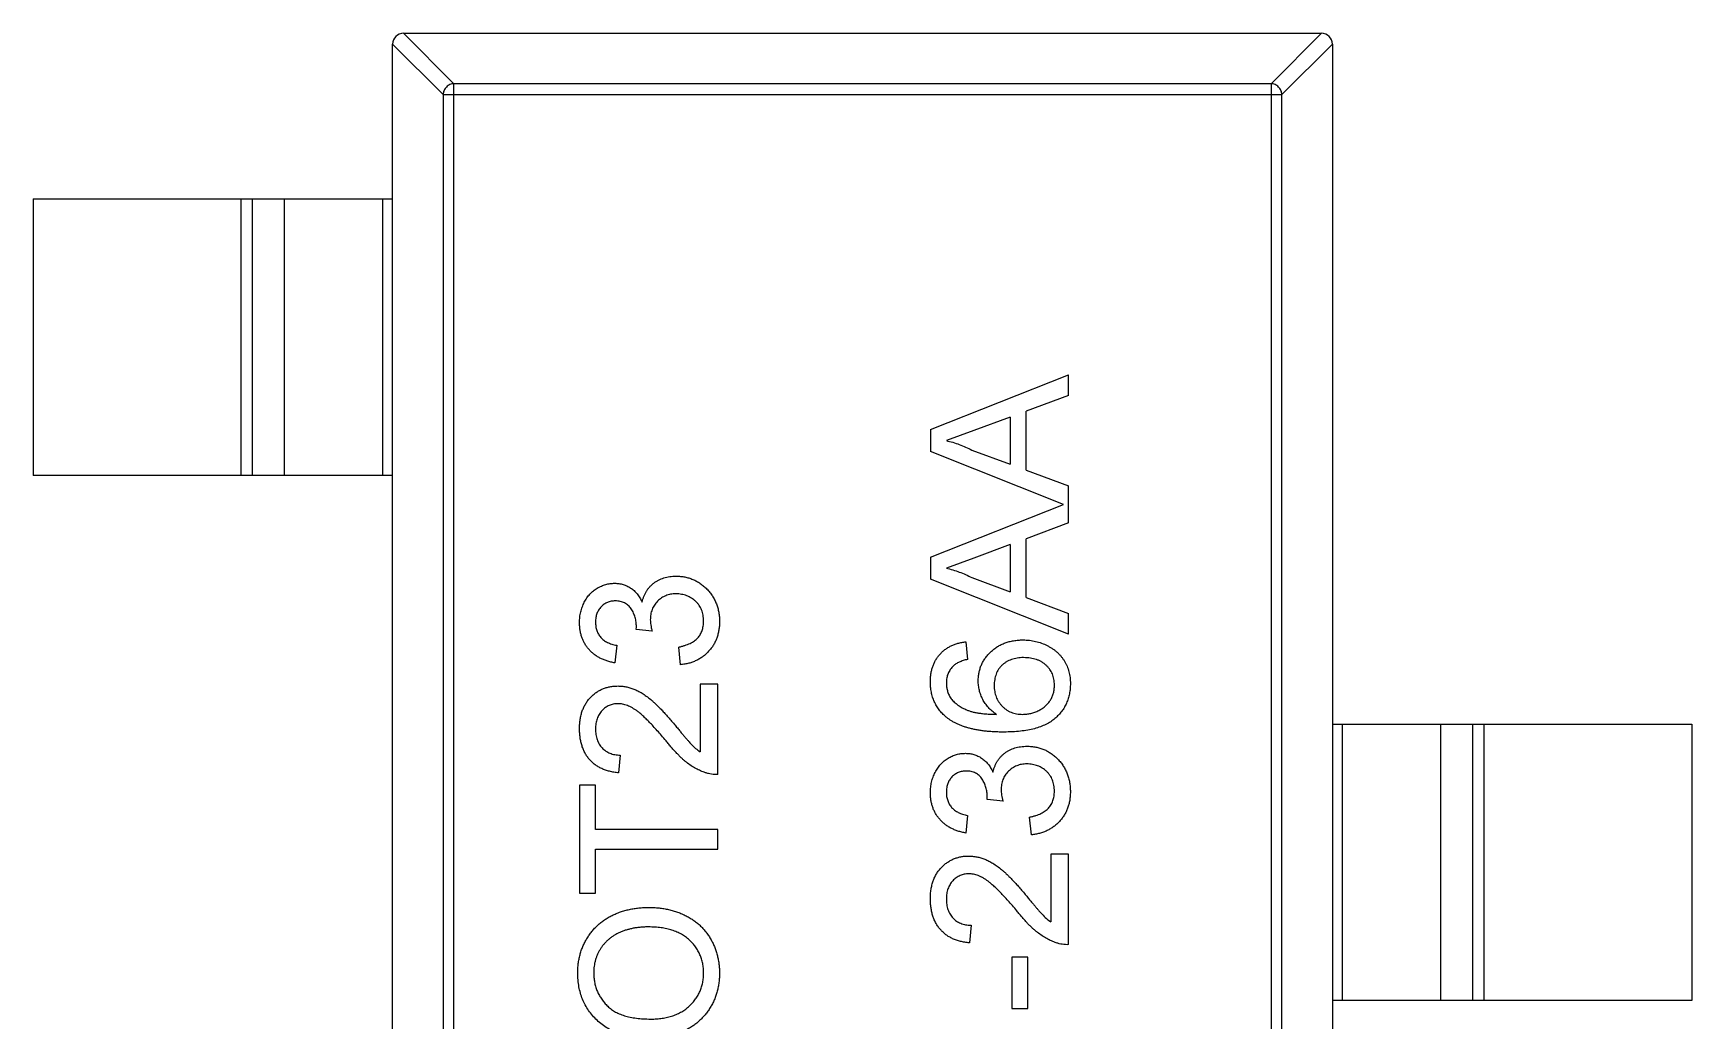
# Model space of a CAD drawing. Header units: millimetres. Extents: x 563 to 681, y 173 to 284.
# Drawn here: x 627.055 to 630.055, y 255.247 to 257.034 of the extents above; entities that cross this region are included whole.
import ezdxf

# ---------------------------------------------------------------- set-up
doc = ezdxf.new("R2010")
doc.units = ezdxf.units.MM
doc.header["$LTSCALE"] = 30.734
doc.layers.get('0').update_dxf_attribs({"linetype": 'CONTINUOUS'})

msp = doc.modelspace()

# ---------------------------------------------------------------- linework, layer by layer
at = {"linetype": 'Continuous'}
for p, q in [((627.7968, 256.9226), (627.7054, 257.0141)), ((627.7054, 254.0538), (627.7054, 257.0138)), ((627.7251, 257.0338), (627.8165, 256.9423)), ((627.7254, 257.0338), (629.3854, 257.0338)), ((629.2943, 256.9423), (629.3857, 257.0338)), ((629.4054, 257.0141), (629.3139, 256.9226)), ((629.4054, 257.0138), (629.4054, 254.0538)), ((627.7968, 256.9226), (627.7968, 254.1449)), ((627.7968, 256.9226), (629.3139, 256.9226)), ((627.8165, 254.1252), (627.8165, 256.9423)), ((629.2943, 256.9423), (627.8165, 256.9423)), ((629.2943, 256.9423), (629.2943, 254.1252)), ((629.3139, 254.1449), (629.3139, 256.9226)), ((627.0554, 256.7338), (627.0554, 256.2338)), ((627.0554, 256.7338), (627.7054, 256.7338)), ((627.4315, 256.2338), (627.4315, 256.7338)), ((627.4513, 256.7338), (627.4513, 256.2338)), ((627.5093, 256.7338), (627.5093, 256.2338)), ((627.6876, 256.2338), (627.6876, 256.7338)), ((628.6782, 256.3165), (628.9282, 256.4158)), ((628.9282, 256.3783), (628.9282, 256.4158)), ((628.9282, 256.3783), (628.8512, 256.3499)), ((628.8224, 256.3393), (628.7567, 256.315)), ((628.8224, 256.3393), (628.8224, 256.2539)), ((628.8512, 256.2433), (628.8512, 256.3499)), ((628.6782, 256.3165), (628.6782, 256.2767)), ((628.7567, 256.315), (628.707, 256.2966)), ((628.9187, 256.1812), (628.6782, 256.2767)), ((628.7532, 256.2795), (628.8224, 256.2539)), ((627.7054, 256.2338), (627.0554, 256.2338)), ((628.8512, 256.2433), (628.9282, 256.2149)), ((628.9282, 256.1476), (628.9282, 256.2149)), ((628.6782, 256.0857), (628.9187, 256.1812)), ((628.9282, 256.1476), (628.8512, 256.1191)), ((628.8512, 256.0126), (628.8512, 256.1191)), ((628.6782, 256.0857), (628.6782, 256.046)), ((628.7567, 256.0842), (628.707, 256.0658)), ((628.8224, 256.1085), (628.7567, 256.0842)), ((628.8224, 256.1085), (628.8224, 256.0232)), ((628.9282, 255.9467), (628.6782, 256.046)), ((628.7532, 256.0488), (628.8224, 256.0232)), ((628.8512, 256.0126), (628.9282, 255.9841)), ((628.9282, 255.9467), (628.9282, 255.9841)), ((628.1461, 255.9551), (628.1465, 255.9597)), ((628.175, 255.9518), (628.1461, 255.9551)), ((628.7423, 255.9328), (628.7455, 255.9008)), ((628.1109, 255.9264), (628.1076, 255.8944)), ((628.2262, 255.8912), (628.223, 255.9232)), ((628.2615, 255.8559), (628.2615, 255.7336)), ((628.2935, 255.8559), (628.2615, 255.8559)), ((628.2935, 255.6924), (628.2935, 255.8559)), ((629.4054, 255.7838), (630.0554, 255.7838)), ((629.4232, 255.7838), (629.4232, 255.2838)), ((629.6014, 255.2838), (629.6014, 255.7838)), ((629.6594, 255.2838), (629.6594, 255.7838)), ((629.6792, 255.7838), (629.6792, 255.2838)), ((630.0554, 255.7838), (630.0554, 255.2838)), ((628.1173, 255.7277), (628.1141, 255.6956)), ((628.0435, 255.6732), (628.0435, 255.4777)), ((628.0724, 255.6732), (628.0435, 255.6732)), ((628.0724, 255.5931), (628.0724, 255.6732)), ((628.7807, 255.6474), (628.7811, 255.652)), ((628.8096, 255.6441), (628.7807, 255.6474)), ((628.7455, 255.6187), (628.7423, 255.5867)), ((628.8609, 255.5835), (628.8576, 255.6155)), ((628.2935, 255.5931), (628.0724, 255.5931)), ((628.2935, 255.5578), (628.2935, 255.5931)), ((628.0724, 255.4777), (628.0724, 255.5578)), ((628.0724, 255.5578), (628.2935, 255.5578)), ((628.8961, 255.5482), (628.8961, 255.4259)), ((628.9282, 255.5482), (628.8961, 255.5482)), ((628.9282, 255.3848), (628.9282, 255.5482)), ((628.0435, 255.4777), (628.0724, 255.4777)), ((628.7519, 255.42), (628.7487, 255.388)), ((628.8256, 255.3623), (628.8256, 255.2694)), ((628.8544, 255.3623), (628.8256, 255.3623)), ((628.8544, 255.2694), (628.8544, 255.3623)), ((630.0554, 255.2838), (629.4054, 255.2838)), ((628.8256, 255.2694), (628.8544, 255.2694))]:
    msp.add_line(p, q, dxfattribs=at)
for centre, start, end in [((627.7254, 257.0138), 90, 180), ((629.3854, 257.0138), 0, 90)]:
    msp.add_arc(centre, 0.02, start, end, dxfattribs=at)
for points, knots in [([(627.8165, 256.9423), (627.814, 256.9423), (627.8089, 256.9411), (627.8024, 256.9367), (627.798, 256.9303), (627.7969, 256.9252), (627.7968, 256.9226)], [0, 0, 0, 0, 0.249032, 0.5, 0.750968, 1, 1, 1, 1]), ([(629.3139, 256.9226), (629.3139, 256.9252), (629.3127, 256.9303), (629.3083, 256.9367), (629.3019, 256.9411), (629.2968, 256.9423), (629.2943, 256.9423)], [0, 0, 0, 0, 0.249032, 0.5, 0.750968, 1, 1, 1, 1]), ([(628.707, 256.2966), (628.711, 256.2957), (628.7189, 256.2937), (628.7305, 256.2897), (628.742, 256.2851), (628.7494, 256.2814), (628.7532, 256.2795)], [0, 0, 0, 0, 0.247294, 0.495608, 0.746359, 1, 1, 1, 1]), ([(628.1567, 256.0045), (628.1571, 256.0063), (628.158, 256.0098), (628.1599, 256.0149), (628.162, 256.0196), (628.1644, 256.0241), (628.1673, 256.0282), (628.1705, 256.0322), (628.1741, 256.0357), (628.1779, 256.039), (628.1821, 256.0419), (628.1865, 256.0444), (628.1912, 256.0466), (628.1961, 256.0484), (628.2013, 256.0497), (628.2068, 256.0507), (628.2125, 256.0513), (628.2164, 256.0514), (628.2183, 256.0514)], [0, 0, 0, 0, 0.065828, 0.128938, 0.190858, 0.251186, 0.310974, 0.37005, 0.429672, 0.489507, 0.549975, 0.610075, 0.670915, 0.732909, 0.796711, 0.861825, 0.929892, 1, 1, 1, 1]), ([(628.2183, 256.0514), (628.221, 256.0514), (628.2263, 256.0512), (628.2341, 256.0501), (628.2415, 256.0482), (628.2487, 256.0457), (628.2555, 256.0424), (628.262, 256.0383), (628.2682, 256.0335), (628.2741, 256.0281), (628.2794, 256.0222), (628.284, 256.0157), (628.288, 256.0088), (628.2912, 256.0016), (628.2937, 255.994), (628.2955, 255.986), (628.2966, 255.9776), (628.2967, 255.9719), (628.2967, 255.9689)], [0, 0, 0, 0, 0.063503, 0.124805, 0.18492, 0.244376, 0.303775, 0.364133, 0.425376, 0.488388, 0.551743, 0.61386, 0.67564, 0.737737, 0.800417, 0.864658, 0.930985, 1, 1, 1, 1]), ([(628.707, 256.0658), (628.711, 256.0649), (628.7189, 256.063), (628.7305, 256.059), (628.742, 256.0544), (628.7494, 256.0506), (628.7532, 256.0488)], [0, 0, 0, 0, 0.247294, 0.495608, 0.746359, 1, 1, 1, 1]), ([(628.0435, 255.9675), (628.0436, 255.9707), (628.0439, 255.9772), (628.0455, 255.9866), (628.0482, 255.9956), (628.052, 256.0041), (628.0566, 256.012), (628.0621, 256.019), (628.0684, 256.025), (628.0755, 256.0299), (628.083, 256.0337), (628.0908, 256.0366), (628.0989, 256.0383), (628.1043, 256.0385), (628.1071, 256.0386)], [0, 0, 0, 0, 0.092054, 0.181008, 0.26913, 0.357137, 0.443549, 0.526433, 0.607453, 0.688385, 0.767854, 0.845531, 0.922529, 1, 1, 1, 1]), ([(628.1071, 256.0386), (628.1097, 256.0385), (628.1148, 256.0383), (628.1223, 256.0366), (628.1294, 256.0339), (628.1361, 256.0301), (628.1424, 256.0253), (628.1479, 256.0193), (628.1528, 256.0124), (628.1554, 256.0072), (628.1567, 256.0045)], [0, 0, 0, 0, 0.121951, 0.240787, 0.35855, 0.479066, 0.601519, 0.727551, 0.859932, 1, 1, 1, 1]), ([(628.1081, 256.0065), (628.1069, 256.0065), (628.1044, 256.0065), (628.1007, 256.006), (628.0973, 256.0051), (628.094, 256.004), (628.0909, 256.0024), (628.0879, 256.0006), (628.0851, 255.9984), (628.0825, 255.9959), (628.0801, 255.9932), (628.0781, 255.9902), (628.0763, 255.9871), (628.0749, 255.9837), (628.0738, 255.9802), (628.073, 255.9765), (628.0725, 255.9725), (628.0724, 255.9699), (628.0724, 255.9685)], [0, 0, 0, 0, 0.065093, 0.127304, 0.188122, 0.247131, 0.306077, 0.365678, 0.426103, 0.487841, 0.550317, 0.611805, 0.672737, 0.734883, 0.79768, 0.862475, 0.929775, 1, 1, 1, 1]), ([(628.1465, 255.9597), (628.1463, 255.9626), (628.1461, 255.9684), (628.1443, 255.9768), (628.1414, 255.9848), (628.138, 255.991), (628.1347, 255.9956), (628.1318, 255.9985), (628.1287, 256.0011), (628.1251, 256.003), (628.1214, 256.0047), (628.1172, 256.0057), (628.1128, 256.0065), (628.1097, 256.0065), (628.1081, 256.0065)], [0, 0, 0, 0, 0.129789, 0.254605, 0.378435, 0.50292, 0.565018, 0.624848, 0.683448, 0.742765, 0.802757, 0.86522, 0.930779, 1, 1, 1, 1]), ([(628.2181, 256.0194), (628.2164, 256.0193), (628.2132, 256.0193), (628.2084, 256.0187), (628.2039, 256.0176), (628.1996, 256.0161), (628.1956, 256.0143), (628.1917, 256.012), (628.1881, 256.0093), (628.1847, 256.0062), (628.1816, 256.0028), (628.1789, 255.9991), (628.1766, 255.9953), (628.1748, 255.9911), (628.1733, 255.9868), (628.1723, 255.9822), (628.1717, 255.9774), (628.1716, 255.9742), (628.1715, 255.9725)], [0, 0, 0, 0, 0.067051, 0.13118, 0.193722, 0.254499, 0.314763, 0.375117, 0.436023, 0.498297, 0.560571, 0.621619, 0.681973, 0.742853, 0.804272, 0.867473, 0.932273, 1, 1, 1, 1]), ([(628.2679, 255.9701), (628.2679, 255.9719), (628.2678, 255.9755), (628.2671, 255.9807), (628.266, 255.9856), (628.2644, 255.9902), (628.2624, 255.9946), (628.2599, 255.9986), (628.257, 256.0025), (628.2536, 256.006), (628.2499, 256.0091), (628.246, 256.0119), (628.2419, 256.0142), (628.2376, 256.0161), (628.233, 256.0175), (628.2282, 256.0186), (628.2232, 256.0193), (628.2198, 256.0193), (628.2181, 256.0194)], [0, 0, 0, 0, 0.069461, 0.135658, 0.19962, 0.261651, 0.322053, 0.38234, 0.443223, 0.50493, 0.56682, 0.6276, 0.687476, 0.747351, 0.808174, 0.870133, 0.933721, 1, 1, 1, 1]), ([(628.1076, 255.8944), (628.1052, 255.8949), (628.1003, 255.8959), (628.0933, 255.8979), (628.0867, 255.9003), (628.0806, 255.9032), (628.0748, 255.9065), (628.0695, 255.9103), (628.0647, 255.9145), (628.0602, 255.9191), (628.0563, 255.9241), (628.0529, 255.9295), (628.05, 255.9351), (628.0477, 255.941), (628.0458, 255.9472), (628.0445, 255.9537), (628.0437, 255.9605), (628.0436, 255.9651), (628.0435, 255.9675)], [0, 0, 0, 0, 0.071036, 0.139343, 0.204958, 0.268332, 0.330129, 0.390664, 0.450861, 0.510587, 0.570374, 0.629455, 0.687994, 0.747581, 0.807839, 0.870034, 0.93381, 1, 1, 1, 1]), ([(628.0724, 255.9685), (628.0725, 255.9658), (628.0727, 255.9606), (628.0746, 255.9532), (628.0776, 255.9465), (628.0811, 255.9415), (628.0845, 255.938), (628.0874, 255.9356), (628.0906, 255.9334), (628.094, 255.9315), (628.0978, 255.9299), (628.1019, 255.9284), (628.1063, 255.9272), (628.1093, 255.9267), (628.1109, 255.9264)], [0, 0, 0, 0, 0.127797, 0.246795, 0.362284, 0.477652, 0.536237, 0.59559, 0.656344, 0.719085, 0.784349, 0.852876, 0.924551, 1, 1, 1, 1]), ([(628.1715, 255.9725), (628.1716, 255.971), (628.1717, 255.9679), (628.1724, 255.963), (628.1734, 255.9575), (628.1744, 255.9537), (628.175, 255.9518)], [0, 0, 0, 0, 0.209403, 0.444401, 0.708272, 1, 1, 1, 1]), ([(628.223, 255.9232), (628.225, 255.9236), (628.2287, 255.9245), (628.234, 255.9261), (628.239, 255.9277), (628.2434, 255.9298), (628.2476, 255.9319), (628.2513, 255.9342), (628.2545, 255.9368), (628.2574, 255.9396), (628.2599, 255.9426), (628.2621, 255.9458), (628.2639, 255.9492), (628.2653, 255.953), (628.2665, 255.9569), (628.2673, 255.9611), (628.2678, 255.9655), (628.2679, 255.9685), (628.2679, 255.9701)], [0, 0, 0, 0, 0.082566, 0.15976, 0.233155, 0.301356, 0.365752, 0.426437, 0.484185, 0.539549, 0.593156, 0.647048, 0.701446, 0.757, 0.81384, 0.873058, 0.934963, 1, 1, 1, 1]), ([(628.2967, 255.9689), (628.2967, 255.9663), (628.2966, 255.9611), (628.2956, 255.9536), (628.2941, 255.9463), (628.2919, 255.9395), (628.2892, 255.9329), (628.2858, 255.9267), (628.2818, 255.9208), (628.2772, 255.9154), (628.2721, 255.9103), (628.2666, 255.9058), (628.2608, 255.902), (628.2546, 255.8986), (628.248, 255.8958), (628.2411, 255.8937), (628.2338, 255.8921), (628.2288, 255.8915), (628.2262, 255.8912)], [0, 0, 0, 0, 0.067794, 0.133464, 0.196934, 0.258481, 0.319787, 0.380431, 0.44099, 0.502867, 0.564806, 0.625526, 0.685604, 0.746041, 0.807347, 0.869717, 0.93379, 1, 1, 1, 1]), ([(628.6782, 255.8607), (628.6782, 255.8631), (628.6783, 255.8679), (628.6791, 255.8749), (628.6805, 255.8816), (628.6823, 255.8879), (628.6847, 255.8939), (628.6876, 255.8996), (628.6911, 255.905), (628.6951, 255.9099), (628.6996, 255.9145), (628.7045, 255.9186), (628.7098, 255.9222), (628.7155, 255.9253), (628.7216, 255.9279), (628.7281, 255.9301), (628.735, 255.9317), (628.7398, 255.9325), (628.7423, 255.9328)], [0, 0, 0, 0, 0.068499, 0.134572, 0.198208, 0.259784, 0.319951, 0.379508, 0.438814, 0.498497, 0.558182, 0.617438, 0.677522, 0.737959, 0.80033, 0.86409, 0.930622, 1, 1, 1, 1]), ([(628.7647, 255.8622), (628.7648, 255.8647), (628.7649, 255.8696), (628.766, 255.8769), (628.7678, 255.8839), (628.7702, 255.8907), (628.7735, 255.897), (628.7773, 255.9032), (628.782, 255.909), (628.7873, 255.9146), (628.7931, 255.9196), (628.7994, 255.924), (628.8061, 255.9277), (628.8133, 255.9308), (628.8208, 255.9331), (628.8288, 255.9348), (628.8372, 255.9358), (628.8429, 255.936), (628.8458, 255.936)], [0, 0, 0, 0, 0.061347, 0.121203, 0.179863, 0.238152, 0.296252, 0.35519, 0.415676, 0.478379, 0.541524, 0.603977, 0.666513, 0.729491, 0.79371, 0.859736, 0.928449, 1, 1, 1, 1]), ([(628.8458, 255.936), (628.8497, 255.9359), (628.8573, 255.9357), (628.8685, 255.9337), (628.8794, 255.9305), (628.8879, 255.9267), (628.8945, 255.9232), (628.8991, 255.9202), (628.9034, 255.9171), (628.9075, 255.9137), (628.9112, 255.91), (628.9147, 255.9062), (628.9178, 255.902), (628.9207, 255.8977), (628.9231, 255.8931), (628.9254, 255.8884), (628.9272, 255.8835), (628.9287, 255.8785), (628.9299, 255.8734), (628.9308, 255.868), (628.9313, 255.8626), (628.9313, 255.8589), (628.9314, 255.857)], [0, 0, 0, 0, 0.088899, 0.17544, 0.261633, 0.34801, 0.390819, 0.432814, 0.473776, 0.514166, 0.554107, 0.594121, 0.63362, 0.673585, 0.71348, 0.75336, 0.792891, 0.833007, 0.873643, 0.914893, 0.95695, 1, 1, 1, 1]), ([(628.7455, 255.9008), (628.7427, 255.9001), (628.7375, 255.8988), (628.7305, 255.8961), (628.7245, 255.893), (628.7213, 255.8904), (628.7198, 255.8892)], [0, 0, 0, 0, 0.299802, 0.564331, 0.796204, 1, 1, 1, 1]), ([(628.8468, 255.904), (628.8448, 255.904), (628.8409, 255.9039), (628.8352, 255.9032), (628.8298, 255.9022), (628.8247, 255.9007), (628.82, 255.8988), (628.8156, 255.8964), (628.8115, 255.8936), (628.8078, 255.8904), (628.8044, 255.8869), (628.8015, 255.883), (628.799, 255.8788), (628.797, 255.8743), (628.7954, 255.8695), (628.7944, 255.8644), (628.7936, 255.8589), (628.7936, 255.8552), (628.7935, 255.8533)], [0, 0, 0, 0, 0.072229, 0.141252, 0.207439, 0.270245, 0.331238, 0.391254, 0.450152, 0.509008, 0.567734, 0.625726, 0.683708, 0.742407, 0.803094, 0.865865, 0.931379, 1, 1, 1, 1]), ([(628.9025, 255.8546), (628.9025, 255.8563), (628.9024, 255.8598), (628.9016, 255.8649), (628.9005, 255.8698), (628.8989, 255.8744), (628.8967, 255.8788), (628.8942, 255.8829), (628.8911, 255.8867), (628.8876, 255.8903), (628.8837, 255.8935), (628.8794, 255.8963), (628.8748, 255.8988), (628.8698, 255.9006), (628.8646, 255.9021), (628.859, 255.9032), (628.853, 255.9039), (628.8489, 255.9039), (628.8468, 255.904)], [0, 0, 0, 0, 0.063965, 0.124854, 0.184383, 0.242748, 0.2999, 0.357059, 0.415719, 0.475258, 0.535508, 0.596291, 0.657728, 0.721052, 0.786261, 0.853834, 0.925318, 1, 1, 1, 1]), ([(628.7198, 255.8892), (628.7188, 255.8882), (628.7168, 255.8861), (628.7142, 255.8827), (628.7119, 255.8791), (628.7101, 255.8754), (628.7087, 255.8714), (628.7077, 255.8673), (628.7071, 255.863), (628.707, 255.86), (628.707, 255.8586)], [0, 0, 0, 0, 0.128545, 0.252818, 0.375212, 0.497113, 0.618546, 0.742222, 0.869458, 1, 1, 1, 1]), ([(628.0435, 255.7758), (628.0436, 255.7787), (628.0437, 255.7843), (628.0447, 255.7925), (628.0462, 255.8002), (628.0484, 255.8076), (628.0512, 255.8144), (628.0546, 255.8207), (628.0586, 255.8267), (628.0633, 255.832), (628.0684, 255.8369), (628.0738, 255.8411), (628.0795, 255.8447), (628.0855, 255.8477), (628.0919, 255.8499), (628.0985, 255.8515), (628.1054, 255.8526), (628.1101, 255.8527), (628.1126, 255.8527)], [0, 0, 0, 0, 0.074712, 0.145539, 0.213339, 0.278615, 0.342094, 0.40389, 0.465063, 0.526577, 0.587328, 0.64638, 0.704345, 0.761672, 0.819418, 0.878039, 0.937796, 1, 1, 1, 1]), ([(628.1126, 255.8527), (628.115, 255.8526), (628.12, 255.8525), (628.1274, 255.8514), (628.1347, 255.8496), (628.142, 255.8471), (628.1494, 255.8438), (628.1569, 255.8396), (628.1646, 255.8343), (628.1711, 255.8293), (628.1766, 255.8246), (628.1811, 255.8205), (628.1859, 255.8157), (628.1911, 255.8104), (628.1966, 255.8045), (628.2025, 255.798), (628.2087, 255.7908), (628.2129, 255.7859), (628.2151, 255.7833)], [0, 0, 0, 0, 0.057945, 0.116018, 0.174826, 0.234683, 0.296827, 0.364061, 0.436192, 0.51426, 0.556976, 0.604856, 0.657675, 0.715751, 0.77884, 0.847501, 0.921228, 1, 1, 1, 1]), ([(628.7066, 255.7966), (628.7043, 255.7986), (628.6998, 255.8026), (628.694, 255.8094), (628.6891, 255.8167), (628.6851, 255.8245), (628.682, 255.8328), (628.6797, 255.8416), (628.6784, 255.851), (628.6782, 255.8574), (628.6782, 255.8607)], [0, 0, 0, 0, 0.125625, 0.247619, 0.368528, 0.488104, 0.609878, 0.735382, 0.864448, 1, 1, 1, 1]), ([(628.707, 255.8586), (628.7071, 255.8561), (628.7072, 255.8514), (628.7087, 255.8444), (628.711, 255.8376), (628.7133, 255.8334), (628.7144, 255.8313)], [0, 0, 0, 0, 0.252584, 0.499095, 0.747119, 1, 1, 1, 1]), ([(628.7977, 255.8014), (628.795, 255.8033), (628.7898, 255.807), (628.783, 255.8135), (628.7773, 255.8207), (628.7727, 255.8284), (628.7691, 255.8365), (628.7666, 255.8449), (628.765, 255.8535), (628.7648, 255.8593), (628.7647, 255.8622)], [0, 0, 0, 0, 0.13549, 0.265229, 0.390778, 0.51542, 0.638317, 0.759642, 0.878902, 1, 1, 1, 1]), ([(628.7935, 255.8533), (628.7936, 255.8515), (628.7936, 255.848), (628.7944, 255.8429), (628.7955, 255.838), (628.797, 255.8332), (628.799, 255.8287), (628.8015, 255.8244), (628.8044, 255.8203), (628.8078, 255.8164), (628.8114, 255.8129), (628.8154, 255.8098), (628.8197, 255.8073), (628.8242, 255.8051), (628.8291, 255.8034), (628.8342, 255.8023), (628.8396, 255.8016), (628.8433, 255.8015), (628.8452, 255.8014)], [0, 0, 0, 0, 0.064812, 0.127718, 0.189086, 0.249562, 0.309738, 0.370215, 0.431085, 0.493911, 0.55657, 0.617553, 0.678119, 0.739063, 0.801665, 0.864956, 0.93089, 1, 1, 1, 1]), ([(628.9314, 255.857), (628.9313, 255.8538), (628.9311, 255.8477), (628.9298, 255.8386), (628.9276, 255.83), (628.9245, 255.8218), (628.9206, 255.814), (628.9157, 255.8068), (628.91, 255.8), (628.9034, 255.7936), (628.8958, 255.7878), (628.887, 255.7829), (628.8771, 255.7787), (628.8661, 255.7752), (628.8539, 255.7726), (628.8406, 255.7707), (628.8262, 255.7696), (628.8163, 255.7694), (628.8111, 255.7694)], [0, 0, 0, 0, 0.056157, 0.110133, 0.162537, 0.213912, 0.265146, 0.31651, 0.369179, 0.423123, 0.479276, 0.538691, 0.601978, 0.670125, 0.74365, 0.82281, 0.908261, 1, 1, 1, 1]), ([(628.8452, 255.8014), (628.8477, 255.8015), (628.8527, 255.8017), (628.8601, 255.803), (628.8673, 255.8053), (628.8743, 255.8083), (628.8807, 255.812), (628.8865, 255.8165), (628.8914, 255.8215), (628.8955, 255.8272), (628.8986, 255.8334), (628.9009, 255.84), (628.9023, 255.8471), (628.9024, 255.852), (628.9025, 255.8546)], [0, 0, 0, 0, 0.086177, 0.171222, 0.257573, 0.34515, 0.431508, 0.513644, 0.593539, 0.672806, 0.752058, 0.831493, 0.913823, 1, 1, 1, 1]), ([(628.1129, 255.8206), (628.1114, 255.8206), (628.1087, 255.8205), (628.1047, 255.8199), (628.1008, 255.819), (628.0971, 255.8175), (628.0936, 255.8158), (628.0902, 255.8136), (628.087, 255.811), (628.0841, 255.8081), (628.0813, 255.8048), (628.079, 255.8012), (628.0769, 255.7975), (628.0752, 255.7935), (628.074, 255.7892), (628.0731, 255.7847), (628.0725, 255.78), (628.0724, 255.7767), (628.0724, 255.7751)], [0, 0, 0, 0, 0.061762, 0.121174, 0.179421, 0.236843, 0.294322, 0.353191, 0.412721, 0.474522, 0.537057, 0.599591, 0.662367, 0.725246, 0.790316, 0.857724, 0.927232, 1, 1, 1, 1]), ([(628.2, 255.7534), (628.1973, 255.7567), (628.1921, 255.7629), (628.1844, 255.7716), (628.1772, 255.7796), (628.1704, 255.7867), (628.1642, 255.793), (628.1584, 255.7984), (628.1532, 255.8031), (628.1483, 255.807), (628.1437, 255.8103), (628.1392, 255.813), (628.1347, 255.8154), (628.1302, 255.8173), (628.1259, 255.8188), (628.1215, 255.8198), (628.1172, 255.8205), (628.1143, 255.8206), (628.1129, 255.8206)], [0, 0, 0, 0, 0.11141, 0.214526, 0.309417, 0.396087, 0.474284, 0.544374, 0.60642, 0.660582, 0.709794, 0.756451, 0.800767, 0.843168, 0.884295, 0.923885, 0.962359, 1, 1, 1, 1]), ([(628.7144, 255.8313), (628.7161, 255.8292), (628.7197, 255.8249), (628.7263, 255.8193), (628.7339, 255.8143), (628.741, 255.8106), (628.7474, 255.808), (628.7529, 255.8063), (628.759, 255.8049), (628.7656, 255.8037), (628.7728, 255.8028), (628.7806, 255.802), (628.7889, 255.8016), (628.7947, 255.8015), (628.7977, 255.8014)], [0, 0, 0, 0, 0.088609, 0.181893, 0.280787, 0.38702, 0.444107, 0.506454, 0.574396, 0.647656, 0.726426, 0.811458, 0.90278, 1, 1, 1, 1]), ([(628.2151, 255.7833), (628.2169, 255.7811), (628.2203, 255.777), (628.2252, 255.771), (628.2297, 255.7657), (628.2337, 255.7609), (628.2373, 255.7567), (628.2404, 255.7531), (628.2431, 255.7501), (628.2472, 255.7456), (628.2531, 255.7399), (628.2588, 255.7356), (628.2615, 255.7336)], [0, 0, 0, 0, 0.1242, 0.23683, 0.339495, 0.431254, 0.511455, 0.581223, 0.640495, 0.688308, 0.850333, 1, 1, 1, 1]), ([(628.8111, 255.7694), (628.8082, 255.7694), (628.8024, 255.7694), (628.7939, 255.7698), (628.7856, 255.7703), (628.7777, 255.771), (628.7701, 255.7719), (628.7628, 255.7732), (628.7558, 255.7745), (628.7491, 255.7761), (628.7427, 255.7779), (628.7366, 255.78), (628.7308, 255.7822), (628.7254, 255.7846), (628.7202, 255.7873), (628.7154, 255.7902), (628.7108, 255.7932), (628.708, 255.7955), (628.7066, 255.7966)], [0, 0, 0, 0, 0.080034, 0.157854, 0.232564, 0.304731, 0.374384, 0.441663, 0.506048, 0.568692, 0.628715, 0.687238, 0.743227, 0.797567, 0.850239, 0.901629, 0.951067, 1, 1, 1, 1]), ([(628.1141, 255.6956), (628.1113, 255.696), (628.1058, 255.6966), (628.098, 255.6982), (628.0906, 255.7004), (628.0838, 255.7031), (628.0774, 255.7065), (628.0716, 255.7102), (628.0663, 255.7147), (628.0615, 255.7196), (628.0573, 255.7251), (628.0536, 255.731), (628.0505, 255.7374), (628.0479, 255.7442), (628.046, 255.7515), (628.0446, 255.7592), (628.0437, 255.7673), (628.0436, 255.7729), (628.0435, 255.7758)], [0, 0, 0, 0, 0.070675, 0.137493, 0.201473, 0.262869, 0.32255, 0.380737, 0.43822, 0.495487, 0.553484, 0.611346, 0.670644, 0.731587, 0.794183, 0.859445, 0.928208, 1, 1, 1, 1]), ([(628.0724, 255.7751), (628.0724, 255.7733), (628.0725, 255.7699), (628.0731, 255.765), (628.0739, 255.7602), (628.0753, 255.7558), (628.0769, 255.7516), (628.0791, 255.7477), (628.0814, 255.744), (628.0842, 255.7407), (628.0874, 255.7377), (628.0908, 255.735), (628.0945, 255.7328), (628.0985, 255.731), (628.1028, 255.7295), (628.1074, 255.7285), (628.1122, 255.7279), (628.1156, 255.7278), (628.1173, 255.7277)], [0, 0, 0, 0, 0.070696, 0.138358, 0.20337, 0.2657, 0.327256, 0.386512, 0.445858, 0.505173, 0.56378, 0.622343, 0.680824, 0.739795, 0.800801, 0.864239, 0.930631, 1, 1, 1, 1]), ([(628.2713, 255.6958), (628.2684, 255.6969), (628.2624, 255.699), (628.2538, 255.7034), (628.2453, 255.7085), (628.2383, 255.7136), (628.2327, 255.7181), (628.2284, 255.722), (628.2239, 255.7263), (628.2194, 255.7309), (628.2147, 255.736), (628.2098, 255.7414), (628.2049, 255.7473), (628.2017, 255.7513), (628.2, 255.7534)], [0, 0, 0, 0, 0.100388, 0.204407, 0.310686, 0.422157, 0.480685, 0.543238, 0.6095, 0.679555, 0.753841, 0.831641, 0.913813, 1, 1, 1, 1]), ([(628.6782, 255.6598), (628.6783, 255.6631), (628.6785, 255.6695), (628.6801, 255.6789), (628.6828, 255.6879), (628.6866, 255.6964), (628.6912, 255.7043), (628.6967, 255.7113), (628.703, 255.7173), (628.7101, 255.7222), (628.7176, 255.726), (628.7254, 255.7289), (628.7335, 255.7306), (628.739, 255.7308), (628.7417, 255.7309)], [0, 0, 0, 0, 0.092054, 0.181008, 0.26913, 0.357137, 0.443549, 0.526433, 0.607453, 0.688385, 0.767854, 0.845531, 0.922529, 1, 1, 1, 1]), ([(628.7417, 255.7309), (628.7443, 255.7308), (628.7494, 255.7306), (628.7569, 255.7289), (628.764, 255.7262), (628.7708, 255.7224), (628.777, 255.7176), (628.7825, 255.7116), (628.7874, 255.7047), (628.79, 255.6995), (628.7913, 255.6968)], [0, 0, 0, 0, 0.121951, 0.240787, 0.35855, 0.479066, 0.601519, 0.727551, 0.859932, 1, 1, 1, 1]), ([(628.7913, 255.6968), (628.7917, 255.6986), (628.7926, 255.7021), (628.7945, 255.7072), (628.7966, 255.7119), (628.7991, 255.7164), (628.8019, 255.7206), (628.8051, 255.7245), (628.8087, 255.728), (628.8125, 255.7313), (628.8167, 255.7342), (628.8211, 255.7367), (628.8258, 255.7389), (628.8307, 255.7407), (628.8359, 255.742), (628.8414, 255.743), (628.8471, 255.7436), (628.851, 255.7437), (628.8529, 255.7437)], [0, 0, 0, 0, 0.065828, 0.128938, 0.190858, 0.251186, 0.310974, 0.37005, 0.429672, 0.489507, 0.549975, 0.610075, 0.670915, 0.732909, 0.796711, 0.861825, 0.929892, 1, 1, 1, 1]), ([(628.8529, 255.7437), (628.8556, 255.7437), (628.8609, 255.7435), (628.8687, 255.7424), (628.8761, 255.7406), (628.8833, 255.738), (628.8902, 255.7347), (628.8967, 255.7306), (628.9029, 255.7258), (628.9087, 255.7204), (628.914, 255.7145), (628.9186, 255.708), (628.9226, 255.7012), (628.9258, 255.6939), (628.9283, 255.6863), (628.9301, 255.6783), (628.9312, 255.6699), (628.9313, 255.6642), (628.9314, 255.6612)], [0, 0, 0, 0, 0.063503, 0.124805, 0.18492, 0.244376, 0.303775, 0.364133, 0.425376, 0.488388, 0.551743, 0.61386, 0.67564, 0.737737, 0.800417, 0.864658, 0.930985, 1, 1, 1, 1]), ([(628.2935, 255.6924), (628.2916, 255.6924), (628.2878, 255.6924), (628.2822, 255.6931), (628.2767, 255.6941), (628.2731, 255.6952), (628.2713, 255.6958)], [0, 0, 0, 0, 0.252643, 0.50444, 0.750407, 1, 1, 1, 1]), ([(628.7428, 255.6989), (628.7415, 255.6988), (628.739, 255.6988), (628.7354, 255.6983), (628.7319, 255.6974), (628.7286, 255.6963), (628.7255, 255.6947), (628.7225, 255.6929), (628.7197, 255.6907), (628.7171, 255.6882), (628.7147, 255.6855), (628.7127, 255.6825), (628.7109, 255.6794), (628.7095, 255.676), (628.7084, 255.6725), (628.7076, 255.6688), (628.7071, 255.6648), (628.707, 255.6622), (628.707, 255.6608)], [0, 0, 0, 0, 0.065093, 0.127304, 0.188122, 0.247131, 0.306077, 0.365678, 0.426103, 0.487841, 0.550317, 0.611805, 0.672737, 0.734883, 0.79768, 0.862475, 0.929775, 1, 1, 1, 1]), ([(628.7811, 255.652), (628.781, 255.6549), (628.7807, 255.6607), (628.7789, 255.6691), (628.776, 255.6771), (628.7726, 255.6833), (628.7693, 255.6879), (628.7664, 255.6908), (628.7633, 255.6934), (628.7597, 255.6953), (628.756, 255.697), (628.7518, 255.698), (628.7474, 255.6988), (628.7443, 255.6988), (628.7428, 255.6989)], [0, 0, 0, 0, 0.129789, 0.254605, 0.378435, 0.50292, 0.565018, 0.624848, 0.683448, 0.742765, 0.802757, 0.86522, 0.930779, 1, 1, 1, 1]), ([(628.8527, 255.7117), (628.851, 255.7116), (628.8478, 255.7116), (628.843, 255.711), (628.8385, 255.7099), (628.8342, 255.7084), (628.8302, 255.7066), (628.8263, 255.7043), (628.8227, 255.7016), (628.8193, 255.6985), (628.8162, 255.6951), (628.8135, 255.6914), (628.8112, 255.6876), (628.8094, 255.6834), (628.8079, 255.6791), (628.8069, 255.6745), (628.8063, 255.6697), (628.8062, 255.6665), (628.8062, 255.6648)], [0, 0, 0, 0, 0.067051, 0.13118, 0.193722, 0.254499, 0.314763, 0.375117, 0.436023, 0.498297, 0.560571, 0.621619, 0.681973, 0.742853, 0.804272, 0.867473, 0.932273, 1, 1, 1, 1]), ([(628.9025, 255.6624), (628.9025, 255.6642), (628.9024, 255.6678), (628.9017, 255.673), (628.9006, 255.6779), (628.899, 255.6825), (628.897, 255.6869), (628.8945, 255.691), (628.8916, 255.6948), (628.8882, 255.6983), (628.8846, 255.7014), (628.8807, 255.7042), (628.8765, 255.7065), (628.8722, 255.7084), (628.8676, 255.7098), (628.8628, 255.7109), (628.8578, 255.7116), (628.8544, 255.7116), (628.8527, 255.7117)], [0, 0, 0, 0, 0.069461, 0.135658, 0.19962, 0.261651, 0.322053, 0.38234, 0.443223, 0.50493, 0.56682, 0.6276, 0.687476, 0.747351, 0.808174, 0.870133, 0.933721, 1, 1, 1, 1]), ([(628.707, 255.6608), (628.7071, 255.6581), (628.7073, 255.6529), (628.7092, 255.6455), (628.7122, 255.6388), (628.7158, 255.6338), (628.7191, 255.6303), (628.722, 255.6279), (628.7252, 255.6257), (628.7287, 255.6238), (628.7324, 255.6222), (628.7365, 255.6207), (628.7409, 255.6196), (628.7439, 255.619), (628.7455, 255.6187)], [0, 0, 0, 0, 0.127797, 0.246795, 0.362284, 0.477652, 0.536237, 0.59559, 0.656344, 0.719085, 0.784349, 0.852876, 0.924551, 1, 1, 1, 1]), ([(628.8062, 255.6648), (628.8062, 255.6633), (628.8063, 255.6602), (628.807, 255.6553), (628.808, 255.6498), (628.809, 255.646), (628.8096, 255.6441)], [0, 0, 0, 0, 0.209403, 0.444401, 0.708272, 1, 1, 1, 1]), ([(628.8576, 255.6155), (628.8596, 255.6159), (628.8633, 255.6168), (628.8686, 255.6184), (628.8736, 255.62), (628.8781, 255.6221), (628.8822, 255.6242), (628.8859, 255.6265), (628.8891, 255.6291), (628.892, 255.6319), (628.8945, 255.6349), (628.8967, 255.6381), (628.8985, 255.6416), (628.8999, 255.6453), (628.9011, 255.6492), (628.9019, 255.6534), (628.9024, 255.6578), (628.9025, 255.6608), (628.9025, 255.6624)], [0, 0, 0, 0, 0.082566, 0.15976, 0.233155, 0.301356, 0.365752, 0.426437, 0.484185, 0.539549, 0.593156, 0.647048, 0.701446, 0.757, 0.81384, 0.873058, 0.934963, 1, 1, 1, 1]), ([(628.9314, 255.6612), (628.9313, 255.6586), (628.9312, 255.6535), (628.9302, 255.6459), (628.9288, 255.6386), (628.9265, 255.6318), (628.9238, 255.6252), (628.9204, 255.619), (628.9164, 255.6132), (628.9118, 255.6077), (628.9067, 255.6026), (628.9013, 255.5982), (628.8954, 255.5943), (628.8892, 255.5909), (628.8826, 255.5882), (628.8757, 255.586), (628.8684, 255.5844), (628.8634, 255.5838), (628.8609, 255.5835)], [0, 0, 0, 0, 0.067794, 0.133464, 0.196934, 0.258481, 0.319787, 0.380431, 0.44099, 0.502867, 0.564806, 0.625526, 0.685604, 0.746041, 0.807347, 0.869717, 0.93379, 1, 1, 1, 1]), ([(628.7423, 255.5867), (628.7398, 255.5872), (628.7349, 255.5882), (628.7279, 255.5902), (628.7213, 255.5926), (628.7152, 255.5955), (628.7094, 255.5988), (628.7041, 255.6026), (628.6993, 255.6068), (628.6949, 255.6115), (628.6909, 255.6164), (628.6875, 255.6218), (628.6846, 255.6274), (628.6823, 255.6333), (628.6804, 255.6395), (628.6791, 255.646), (628.6783, 255.6528), (628.6782, 255.6574), (628.6782, 255.6598)], [0, 0, 0, 0, 0.071036, 0.139343, 0.204958, 0.268332, 0.330129, 0.390664, 0.450861, 0.510587, 0.570374, 0.629455, 0.687994, 0.747581, 0.807839, 0.870034, 0.93381, 1, 1, 1, 1]), ([(628.6782, 255.4681), (628.6782, 255.471), (628.6783, 255.4766), (628.6793, 255.4848), (628.6808, 255.4926), (628.683, 255.4999), (628.6858, 255.5067), (628.6892, 255.513), (628.6932, 255.519), (628.6979, 255.5243), (628.703, 255.5292), (628.7084, 255.5334), (628.7141, 255.537), (628.7201, 255.54), (628.7265, 255.5422), (628.7331, 255.5438), (628.74, 255.5449), (628.7448, 255.545), (628.7472, 255.545)], [0, 0, 0, 0, 0.074712, 0.145539, 0.213339, 0.278615, 0.342094, 0.40389, 0.465063, 0.526577, 0.587328, 0.64638, 0.704345, 0.761672, 0.819418, 0.878039, 0.937796, 1, 1, 1, 1]), ([(628.7472, 255.545), (628.7496, 255.5449), (628.7546, 255.5448), (628.762, 255.5437), (628.7693, 255.5419), (628.7767, 255.5394), (628.784, 255.5361), (628.7915, 255.5319), (628.7992, 255.5267), (628.8057, 255.5216), (628.8112, 255.5169), (628.8157, 255.5128), (628.8205, 255.508), (628.8257, 255.5027), (628.8312, 255.4968), (628.8371, 255.4903), (628.8433, 255.4832), (628.8476, 255.4782), (628.8497, 255.4756)], [0, 0, 0, 0, 0.057945, 0.116018, 0.174826, 0.234683, 0.296827, 0.364061, 0.436192, 0.51426, 0.556976, 0.604856, 0.657675, 0.715751, 0.77884, 0.847501, 0.921228, 1, 1, 1, 1]), ([(628.7475, 255.513), (628.7461, 255.5129), (628.7433, 255.5129), (628.7393, 255.5122), (628.7354, 255.5113), (628.7317, 255.5098), (628.7282, 255.5081), (628.7248, 255.5059), (628.7216, 255.5033), (628.7187, 255.5004), (628.7159, 255.4971), (628.7136, 255.4935), (628.7115, 255.4898), (628.7098, 255.4858), (628.7086, 255.4815), (628.7077, 255.477), (628.7071, 255.4723), (628.707, 255.469), (628.707, 255.4674)], [0, 0, 0, 0, 0.061762, 0.121174, 0.179421, 0.236843, 0.294322, 0.353191, 0.412721, 0.474522, 0.537057, 0.599591, 0.662367, 0.725246, 0.790316, 0.857724, 0.927232, 1, 1, 1, 1]), ([(628.8347, 255.4457), (628.832, 255.449), (628.8267, 255.4552), (628.819, 255.4639), (628.8118, 255.4719), (628.8051, 255.479), (628.7988, 255.4853), (628.793, 255.4907), (628.7878, 255.4954), (628.7829, 255.4993), (628.7783, 255.5026), (628.7738, 255.5054), (628.7693, 255.5077), (628.7649, 255.5096), (628.7605, 255.5111), (628.7561, 255.5121), (628.7518, 255.5129), (628.7489, 255.5129), (628.7475, 255.513)], [0, 0, 0, 0, 0.11141, 0.214526, 0.309417, 0.396087, 0.474284, 0.544374, 0.60642, 0.660582, 0.709794, 0.756451, 0.800767, 0.843168, 0.884295, 0.923885, 0.962359, 1, 1, 1, 1]), ([(628.0403, 255.3336), (628.0404, 255.3364), (628.0405, 255.342), (628.0412, 255.3503), (628.0426, 255.3584), (628.0443, 255.3663), (628.0467, 255.3739), (628.0494, 255.3814), (628.0529, 255.3886), (628.0567, 255.3956), (628.061, 255.4022), (628.0657, 255.4085), (628.0708, 255.4144), (628.0763, 255.4199), (628.0823, 255.4249), (628.0886, 255.4296), (628.0954, 255.4339), (628.1025, 255.4377), (628.1099, 255.4411), (628.1176, 255.444), (628.1256, 255.4465), (628.1338, 255.4486), (628.1422, 255.4501), (628.1509, 255.4513), (628.1599, 255.4519), (628.1659, 255.452), (628.1689, 255.4521)], [0, 0, 0, 0, 0.043099, 0.085587, 0.126908, 0.167967, 0.20845, 0.249025, 0.289281, 0.33001, 0.370598, 0.410466, 0.450033, 0.489688, 0.529116, 0.569037, 0.609703, 0.650759, 0.692509, 0.734219, 0.776707, 0.819552, 0.863351, 0.907839, 0.953334, 1, 1, 1, 1]), ([(628.1689, 255.4521), (628.1721, 255.452), (628.1782, 255.4519), (628.1873, 255.4512), (628.1961, 255.45), (628.2046, 255.4484), (628.2129, 255.4462), (628.221, 255.4436), (628.2289, 255.4405), (628.2364, 255.4369), (628.2436, 255.4329), (628.2504, 255.4285), (628.2567, 255.4237), (628.2626, 255.4185), (628.268, 255.4129), (628.273, 255.4069), (628.2775, 255.4005), (628.2816, 255.3937), (628.2851, 255.3867), (628.2882, 255.3795), (628.2909, 255.3722), (628.293, 255.3647), (628.2947, 255.3571), (628.2959, 255.3493), (628.2966, 255.3414), (628.2967, 255.3361), (628.2967, 255.3335)], [0, 0, 0, 0, 0.04756, 0.093962, 0.139112, 0.183626, 0.227457, 0.270703, 0.313611, 0.35626, 0.398366, 0.439557, 0.480045, 0.519888, 0.559658, 0.599421, 0.639208, 0.679668, 0.72002, 0.759859, 0.79956, 0.839199, 0.878956, 0.918794, 0.959083, 1, 1, 1, 1]), ([(628.7487, 255.388), (628.7459, 255.3883), (628.7404, 255.3889), (628.7326, 255.3905), (628.7253, 255.3927), (628.7184, 255.3954), (628.7121, 255.3988), (628.7062, 255.4025), (628.7009, 255.407), (628.6961, 255.4119), (628.6919, 255.4174), (628.6882, 255.4233), (628.6851, 255.4297), (628.6825, 255.4365), (628.6806, 255.4438), (628.6792, 255.4515), (628.6783, 255.4596), (628.6782, 255.4652), (628.6782, 255.4681)], [0, 0, 0, 0, 0.070675, 0.137493, 0.201473, 0.262869, 0.32255, 0.380737, 0.43822, 0.495487, 0.553484, 0.611346, 0.670644, 0.731587, 0.794183, 0.859445, 0.928208, 1, 1, 1, 1]), ([(628.707, 255.4674), (628.707, 255.4656), (628.7071, 255.4622), (628.7077, 255.4573), (628.7086, 255.4526), (628.7099, 255.4481), (628.7116, 255.4439), (628.7137, 255.44), (628.716, 255.4363), (628.7189, 255.433), (628.722, 255.43), (628.7254, 255.4273), (628.7291, 255.4251), (628.7331, 255.4233), (628.7374, 255.4218), (628.742, 255.4208), (628.7468, 255.4202), (628.7502, 255.4201), (628.7519, 255.42)], [0, 0, 0, 0, 0.070696, 0.138358, 0.20337, 0.2657, 0.327256, 0.386512, 0.445858, 0.505173, 0.56378, 0.622343, 0.680824, 0.739795, 0.800801, 0.864239, 0.930631, 1, 1, 1, 1]), ([(628.8497, 255.4756), (628.8515, 255.4735), (628.8549, 255.4693), (628.8598, 255.4633), (628.8644, 255.458), (628.8683, 255.4532), (628.8719, 255.449), (628.875, 255.4454), (628.8777, 255.4424), (628.8818, 255.4379), (628.8877, 255.4322), (628.8934, 255.4279), (628.8961, 255.4259)], [0, 0, 0, 0, 0.1242, 0.23683, 0.339495, 0.431254, 0.511455, 0.581223, 0.640495, 0.688308, 0.850333, 1, 1, 1, 1]), ([(628.9059, 255.3881), (628.903, 255.3892), (628.897, 255.3913), (628.8884, 255.3957), (628.8799, 255.4008), (628.8729, 255.4059), (628.8673, 255.4104), (628.863, 255.4143), (628.8585, 255.4186), (628.854, 255.4232), (628.8493, 255.4283), (628.8445, 255.4337), (628.8396, 255.4396), (628.8363, 255.4437), (628.8347, 255.4457)], [0, 0, 0, 0, 0.100388, 0.204407, 0.310686, 0.422157, 0.480685, 0.543238, 0.6095, 0.679555, 0.753841, 0.831641, 0.913813, 1, 1, 1, 1]), ([(628.1687, 255.4168), (628.1662, 255.4168), (628.1614, 255.4167), (628.1542, 255.4162), (628.1473, 255.4155), (628.1406, 255.4144), (628.1342, 255.4129), (628.1279, 255.4112), (628.122, 255.4092), (628.1163, 255.4068), (628.1108, 255.4042), (628.1057, 255.4012), (628.1009, 255.3979), (628.0963, 255.3944), (628.0922, 255.3906), (628.0883, 255.3864), (628.0847, 255.382), (628.0815, 255.3773), (628.0786, 255.3724), (628.0761, 255.3673), (628.0739, 255.3622), (628.0722, 255.3568), (628.0709, 255.3512), (628.0698, 255.3456), (628.0693, 255.3397), (628.0692, 255.3358), (628.0692, 255.3338)], [0, 0, 0, 0, 0.050852, 0.099752, 0.147438, 0.194086, 0.239171, 0.28334, 0.326577, 0.368936, 0.410572, 0.451051, 0.490877, 0.530044, 0.568937, 0.607578, 0.64642, 0.685679, 0.724799, 0.763513, 0.802173, 0.84074, 0.879649, 0.919071, 0.959098, 1, 1, 1, 1]), ([(628.2679, 255.3333), (628.2678, 255.3363), (628.2677, 255.3421), (628.2665, 255.3507), (628.2644, 255.3588), (628.2616, 255.3666), (628.2579, 255.3739), (628.2535, 255.3808), (628.2481, 255.3873), (628.2421, 255.3934), (628.2353, 255.3989), (628.2278, 255.4038), (628.2196, 255.4077), (628.2107, 255.4112), (628.2011, 255.4137), (628.1909, 255.4155), (628.18, 255.4166), (628.1725, 255.4167), (628.1687, 255.4168)], [0, 0, 0, 0, 0.061055, 0.119545, 0.176806, 0.232956, 0.288583, 0.344667, 0.401662, 0.46054, 0.520477, 0.581213, 0.643431, 0.707961, 0.775371, 0.846414, 0.921152, 1, 1, 1, 1]), ([(628.9282, 255.3848), (628.9263, 255.3847), (628.9225, 255.3847), (628.9168, 255.3854), (628.9113, 255.3864), (628.9077, 255.3875), (628.9059, 255.3881)], [0, 0, 0, 0, 0.252643, 0.50444, 0.750407, 1, 1, 1, 1]), ([(628.1718, 255.2149), (628.1668, 255.215), (628.1571, 255.2151), (628.1428, 255.2167), (628.1295, 255.2193), (628.1169, 255.223), (628.1052, 255.2276), (628.0943, 255.2333), (628.0843, 255.2401), (628.0751, 255.2478), (628.067, 255.2565), (628.0598, 255.2657), (628.0538, 255.2755), (628.0488, 255.286), (628.045, 255.297), (628.0424, 255.3087), (628.0406, 255.321), (628.0404, 255.3293), (628.0403, 255.3336)], [0, 0, 0, 0, 0.075226, 0.146575, 0.2145, 0.27953, 0.342403, 0.403496, 0.463762, 0.523864, 0.583252, 0.641302, 0.698898, 0.756295, 0.814628, 0.874325, 0.935783, 1, 1, 1, 1]), ([(628.0692, 255.3338), (628.0692, 255.331), (628.0694, 255.3255), (628.0706, 255.3173), (628.0724, 255.3094), (628.075, 255.3019), (628.0783, 255.2946), (628.0825, 255.2877), (628.0873, 255.281), (628.0929, 255.2747), (628.0993, 255.2688), (628.1068, 255.2638), (628.1153, 255.2596), (628.1248, 255.256), (628.1353, 255.2534), (628.1467, 255.2515), (628.1592, 255.2504), (628.1678, 255.2502), (628.1722, 255.2501)], [0, 0, 0, 0, 0.055943, 0.110382, 0.164048, 0.216759, 0.269601, 0.323009, 0.377581, 0.433449, 0.490922, 0.550625, 0.613117, 0.679861, 0.751358, 0.828261, 0.910795, 1, 1, 1, 1]), ([(628.2967, 255.3335), (628.2967, 255.3306), (628.2966, 255.3249), (628.2958, 255.3165), (628.2945, 255.3083), (628.2926, 255.3003), (628.2902, 255.2926), (628.2873, 255.2851), (628.2839, 255.2778), (628.28, 255.2708), (628.2756, 255.2642), (628.2707, 255.2579), (628.2655, 255.252), (628.2599, 255.2466), (628.254, 255.2415), (628.2476, 255.237), (628.2408, 255.2328), (628.2337, 255.229), (628.2264, 255.2257), (628.2189, 255.2228), (628.2113, 255.2204), (628.2036, 255.2184), (628.1958, 255.2168), (628.1879, 255.2157), (628.1799, 255.215), (628.1746, 255.2149), (628.1718, 255.2149)], [0, 0, 0, 0, 0.044697, 0.088534, 0.131409, 0.173814, 0.215715, 0.257247, 0.298848, 0.340604, 0.382029, 0.42297, 0.463632, 0.504048, 0.544591, 0.584964, 0.626265, 0.667979, 0.709943, 0.751382, 0.792619, 0.833948, 0.875008, 0.916446, 0.957907, 1, 1, 1, 1]), ([(628.1722, 255.2501), (628.1759, 255.2502), (628.1829, 255.2503), (628.1932, 255.2515), (628.2028, 255.2533), (628.212, 255.2558), (628.2205, 255.2592), (628.2284, 255.2633), (628.2357, 255.2681), (628.2424, 255.2737), (628.2484, 255.2798), (628.2536, 255.2863), (628.258, 255.2932), (628.2616, 255.3005), (628.2645, 255.3082), (628.2664, 255.3162), (628.2677, 255.3246), (628.2678, 255.3304), (628.2679, 255.3333)], [0, 0, 0, 0, 0.075964, 0.148125, 0.217201, 0.2833, 0.347202, 0.4093, 0.470426, 0.531588, 0.591739, 0.650258, 0.707303, 0.764208, 0.821148, 0.879119, 0.938423, 1, 1, 1, 1])]:
    msp.add_open_spline(points, degree=3, knots=knots, dxfattribs=at)

doc.saveas('drawing.dxf')
